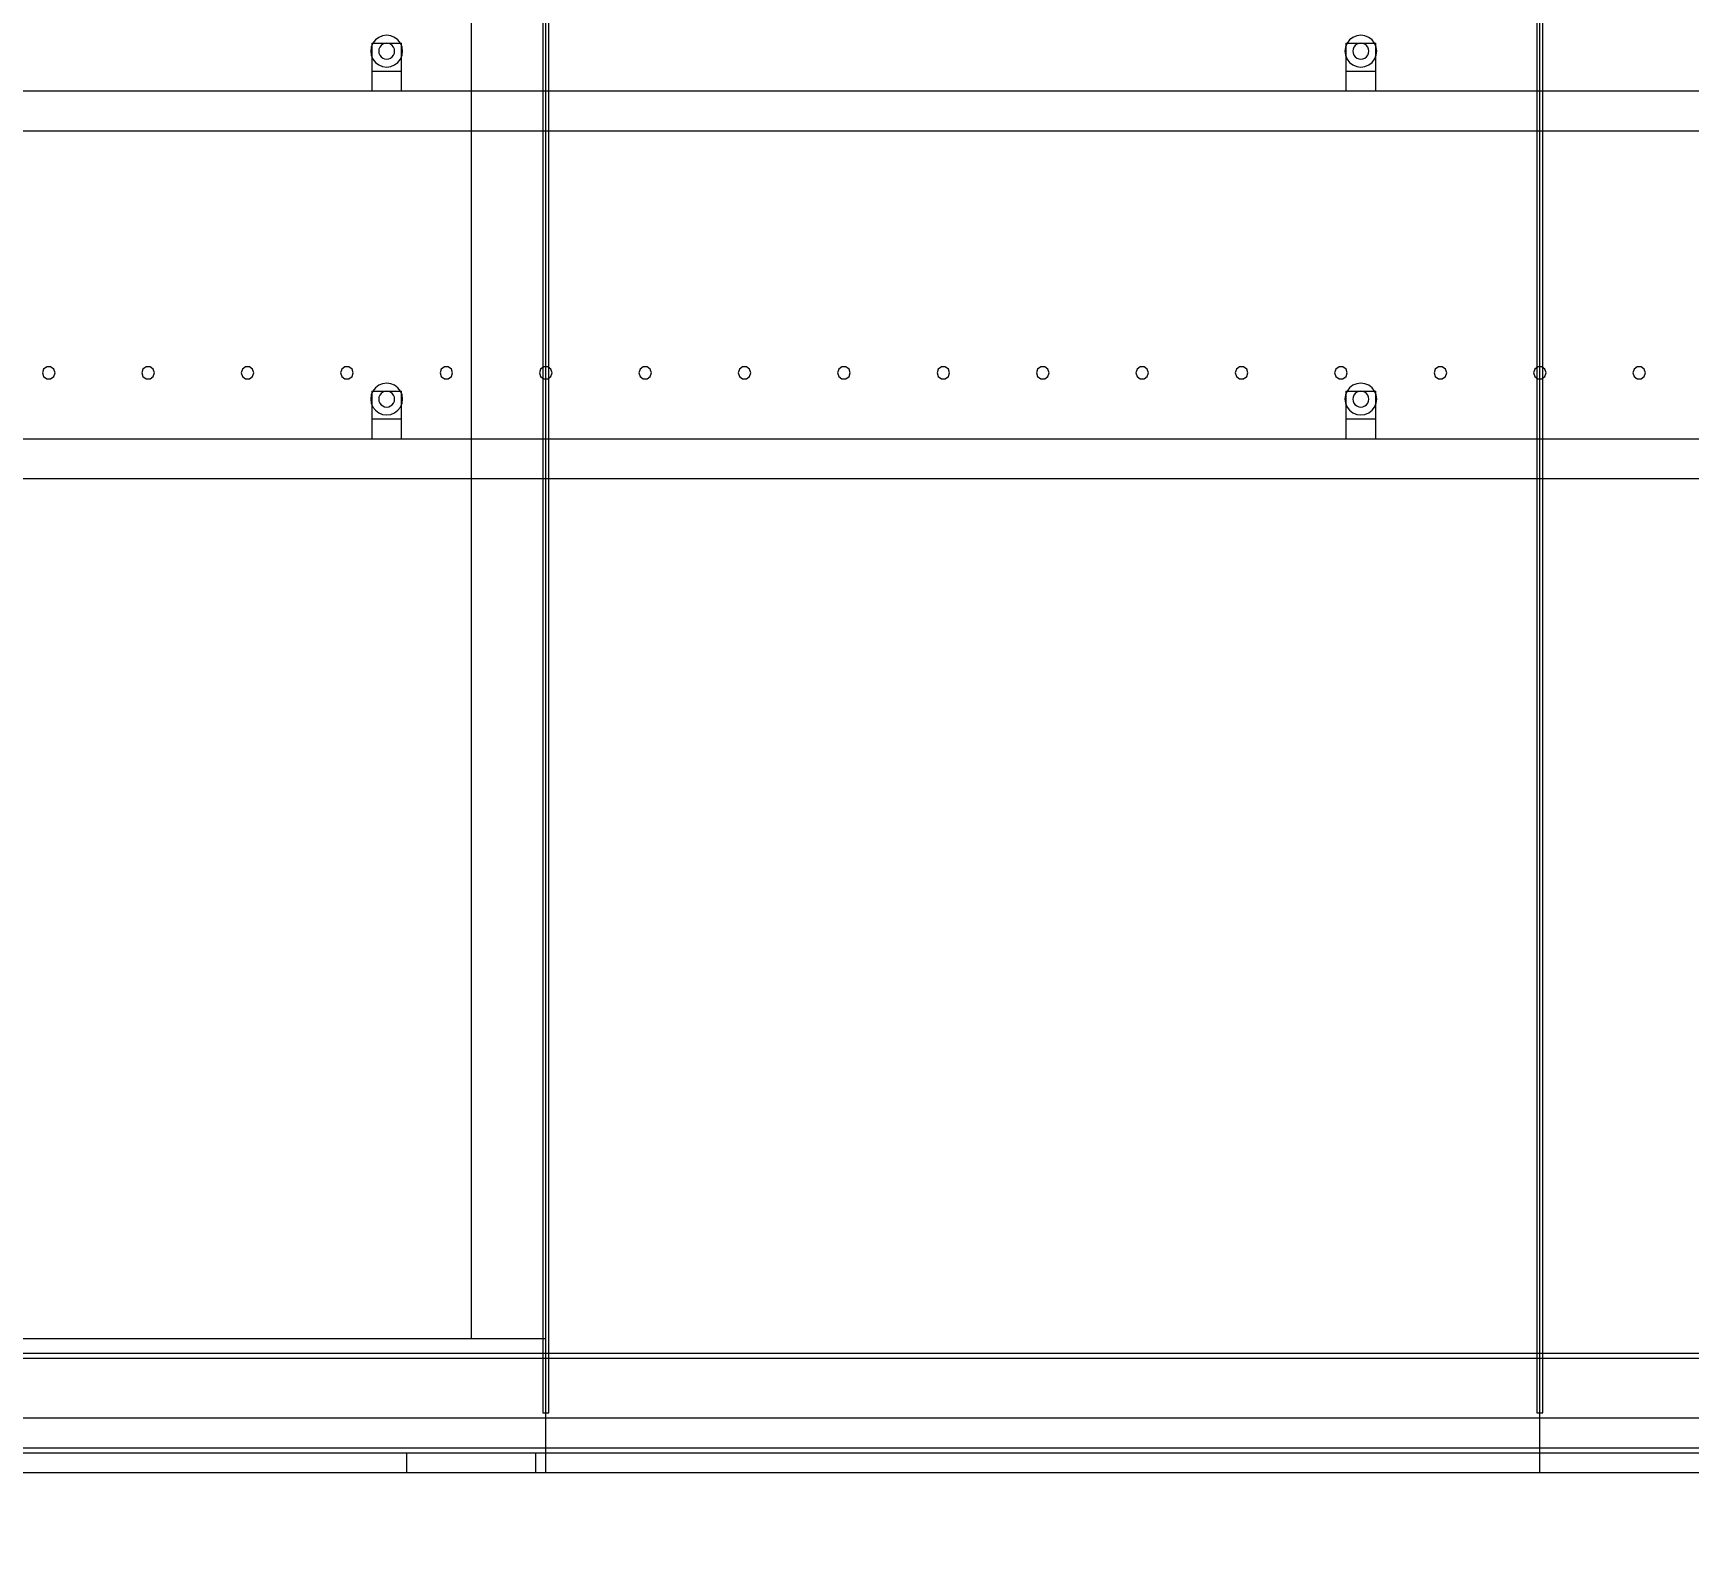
# Model space of a CAD drawing. Header units: millimetres. Extents: x -1970 to 59977, y -65068 to 6837.
# Drawn here: x 42324 to 43989, y -72 to 1448 of the extents above; entities that cross this region are included whole.
import ezdxf

# ---------------------------------------------------------------- set-up
doc = ezdxf.new("R2010")
doc.units = ezdxf.units.MM
for name, color, linetype, lineweight in [('COTAS_O', 1, 'Continuous', 0), ('COTAS_P', 1, 'Continuous', 0), ('lateral_secador', 7, 'Continuous', 0)]:
    doc.layers.add(name, color=color, linetype=linetype, lineweight=lineweight)
doc.dimstyles.new('R19_100', dxfattribs={"dimtxt": 250, "dimasz": 150, "dimexe": 150, "dimexo": 80, "dimgap": 100, "dimtad": 1, "dimtih": 1, "dimtoh": 1, "dimdsep": 46, "dimcen": 0.09, "dimadec": 0, "dimazin": 0, "dimtfac": 1, "dimtdec": 4, "dimtofl": 0, "dimtmove": 0, "dimatfit": 3, "dimfxl": 1, "dimtolj": 1, "dimtzin": 0, "dimarcsym": 0})

# ---------------------------------------------------------------- blocks, each defined once
blk = doc.blocks.new('*D22')
at = {"layer": 'COTAS_O', "color": 0, "lineweight": -2, "transparency": 16777216}
for p, q in [((38839.3, -80), (38839.3, -1050)), ((58839.3, -80), (58839.3, -1050)), ((38989.3, -900), (58689.3, -900))]:
    blk.add_line(p, q, dxfattribs=at)
at = {"layer": 'COTAS_O', "color": 0, "transparency": 16777216}
for points in [[(38989.3, -875), (38989.3, -925), (38839.3, -900)], [(58689.3, -875), (58689.3, -925), (58839.3, -900)]]:
    blk.add_solid(points, dxfattribs=at)
at = {"layer": 'Defpoints', "color": 0, "transparency": 16777216}
for p in [(38839.3, 0), (58839.3, 0), (58839.3, -900)]:
    blk.add_point(p, dxfattribs=at)
blk = doc.blocks.new('*D24')
at = {"layer": 'COTAS_P', "color": 0, "lineweight": -2, "transparency": 16777216}
for p, q in [((112.7, -80), (112.7, -2650)), ((59977.3, -80), (59977.3, -2650)), ((262.7, -2500), (59827.3, -2500))]:
    blk.add_line(p, q, dxfattribs=at)
at = {"layer": 'COTAS_P', "color": 0, "transparency": 16777216}
for points in [[(262.7, -2475), (262.7, -2525), (112.7, -2500)], [(59827.3, -2475), (59827.3, -2525), (59977.3, -2500)]]:
    blk.add_solid(points, dxfattribs=at)
at = {"layer": 'Defpoints', "color": 0, "transparency": 16777216}
for p in [(112.7, 0), (59977.3, 0), (59977.3, -2500)]:
    blk.add_point(p, dxfattribs=at)

msp = doc.modelspace()

# ---------------------------------------------------------------- linework, layer by layer
at = {"layer": 'lateral_secador'}
for p, q in [((42836.253, 2925), (42836.253, 60)), ((42839.253, 0), (42839.253, 2925)), ((42842.253, 60), (42842.253, 2925)), ((43836.253, 2925), (43836.253, 60)), ((43839.253, 0), (43839.253, 2925)), ((43842.253, 60), (43842.253, 2925)), ((42764.253, 2075), (42764.253, 135)), ((42839.253, 135), (42839.253, 2075)), ((42663.798, 1434.141), (42663.253, 1430)), ((42665.397, 1438), (42663.798, 1434.141)), ((42664.253, 1438), (42694.253, 1438)), ((42664.253, 1438), (42664.253, 1410)), ((42667.939, 1441.314), (42665.397, 1438)), ((42671.253, 1443.856), (42667.939, 1441.314)), ((42675.112, 1445.455), (42671.253, 1443.856)), ((42672.325, 1434), (42671.526, 1432.071)), ((42673.596, 1435.657), (42672.325, 1434)), ((42675.253, 1436.928), (42673.596, 1435.657)), ((42679.253, 1446), (42675.112, 1445.455)), ((42677.182, 1437.727), (42675.253, 1436.928)), ((42679.253, 1438), (42677.182, 1437.727)), ((42683.394, 1445.455), (42679.253, 1446)), ((42681.324, 1437.727), (42679.253, 1438)), ((42683.253, 1436.928), (42681.324, 1437.727)), ((42684.91, 1435.657), (42683.253, 1436.928)), ((42687.253, 1443.856), (42683.394, 1445.455)), ((42686.181, 1434), (42684.91, 1435.657)), ((42686.98, 1432.071), (42686.181, 1434)), ((42690.567, 1441.314), (42687.253, 1443.856)), ((42693.109, 1438), (42690.567, 1441.314)), ((42694.708, 1434.141), (42693.109, 1438)), ((42694.253, 1410), (42694.253, 1438)), ((42695.253, 1430), (42694.708, 1434.141)), ((43643.798, 1434.141), (43643.253, 1430)), ((43645.397, 1438), (43643.798, 1434.141)), ((43644.253, 1438), (43674.253, 1438)), ((43644.253, 1438), (43644.253, 1410)), ((43647.939, 1441.314), (43645.397, 1438)), ((43651.253, 1443.856), (43647.939, 1441.314)), ((43655.112, 1445.455), (43651.253, 1443.856)), ((43652.325, 1434), (43651.526, 1432.071)), ((43653.596, 1435.657), (43652.325, 1434)), ((43655.253, 1436.928), (43653.596, 1435.657)), ((43659.253, 1446), (43655.112, 1445.455)), ((43657.182, 1437.727), (43655.253, 1436.928)), ((43659.253, 1438), (43657.182, 1437.727)), ((43663.394, 1445.455), (43659.253, 1446)), ((43661.324, 1437.727), (43659.253, 1438)), ((43663.253, 1436.928), (43661.324, 1437.727)), ((43664.91, 1435.657), (43663.253, 1436.928)), ((43667.253, 1443.856), (43663.394, 1445.455)), ((43666.181, 1434), (43664.91, 1435.657)), ((43666.98, 1432.071), (43666.181, 1434)), ((43670.567, 1441.314), (43667.253, 1443.856)), ((43673.109, 1438), (43670.567, 1441.314)), ((43674.708, 1434.141), (43673.109, 1438)), ((43674.253, 1410), (43674.253, 1438)), ((43675.253, 1430), (43674.708, 1434.141)), ((42663.253, 1430), (42663.798, 1425.859)), ((42663.798, 1425.859), (42665.397, 1422)), ((42665.397, 1422), (42667.939, 1418.686)), ((42667.939, 1418.686), (42671.253, 1416.144)), ((42671.526, 1432.071), (42671.253, 1430)), ((42671.253, 1430), (42671.526, 1427.929)), ((42671.253, 1416.144), (42675.112, 1414.545)), ((42671.526, 1427.929), (42672.325, 1426)), ((42672.325, 1426), (42673.596, 1424.343)), ((42673.596, 1424.343), (42675.253, 1423.072)), ((42675.253, 1423.072), (42677.182, 1422.273)), ((42677.182, 1422.273), (42679.253, 1422)), ((42679.253, 1422), (42681.324, 1422.273)), ((42681.324, 1422.273), (42683.253, 1423.072)), ((42683.253, 1423.072), (42684.91, 1424.343)), ((42683.394, 1414.545), (42687.253, 1416.144)), ((42684.91, 1424.343), (42686.181, 1426)), ((42686.181, 1426), (42686.98, 1427.929)), ((42687.253, 1430), (42686.98, 1432.071)), ((42686.98, 1427.929), (42687.253, 1430)), ((42687.253, 1416.144), (42690.567, 1418.686)), ((42690.567, 1418.686), (42693.109, 1422)), ((42693.109, 1422), (42694.708, 1425.859)), ((42694.708, 1425.859), (42695.253, 1430)), ((43643.253, 1430), (43643.798, 1425.859)), ((43643.798, 1425.859), (43645.397, 1422)), ((43645.397, 1422), (43647.939, 1418.686)), ((43647.939, 1418.686), (43651.253, 1416.144)), ((43651.526, 1432.071), (43651.253, 1430)), ((43651.253, 1430), (43651.526, 1427.929)), ((43651.253, 1416.144), (43655.112, 1414.545)), ((43651.526, 1427.929), (43652.325, 1426)), ((43652.325, 1426), (43653.596, 1424.343)), ((43653.596, 1424.343), (43655.253, 1423.072)), ((43655.253, 1423.072), (43657.182, 1422.273)), ((43657.182, 1422.273), (43659.253, 1422)), ((43659.253, 1422), (43661.324, 1422.273)), ((43661.324, 1422.273), (43663.253, 1423.072)), ((43663.253, 1423.072), (43664.91, 1424.343)), ((43663.394, 1414.545), (43667.253, 1416.144)), ((43664.91, 1424.343), (43666.181, 1426)), ((43666.181, 1426), (43666.98, 1427.929)), ((43667.253, 1430), (43666.98, 1432.071)), ((43666.98, 1427.929), (43667.253, 1430)), ((43667.253, 1416.144), (43670.567, 1418.686)), ((43670.567, 1418.686), (43673.109, 1422)), ((43673.109, 1422), (43674.708, 1425.859)), ((43674.708, 1425.859), (43675.253, 1430)), ((42664.253, 1410), (42694.253, 1410)), ((42664.253, 1410), (42664.253, 1390)), ((42675.112, 1414.545), (42679.253, 1414)), ((42679.253, 1414), (42683.394, 1414.545)), ((42694.253, 1390), (42694.253, 1410)), ((43644.253, 1410), (43674.253, 1410)), ((43644.253, 1410), (43644.253, 1390)), ((43655.112, 1414.545), (43659.253, 1414)), ((43659.253, 1414), (43663.394, 1414.545)), ((43674.253, 1390), (43674.253, 1410)), ((39189.253, 1390), (58489.253, 1390)), ((42664.253, 1390), (42694.253, 1390)), ((43644.253, 1390), (43674.253, 1390)), ((39189.253, 1350), (58489.253, 1350)), ((42334.116, 1110.082), (42332.903, 1106.35)), ((42332.903, 1106.35), (42334.116, 1102.618)), ((42337.291, 1112.389), (42334.116, 1110.082)), ((42334.116, 1102.618), (42337.291, 1100.311)), ((42341.215, 1112.389), (42337.291, 1112.389)), ((42337.291, 1100.311), (42341.215, 1100.311)), ((42344.39, 1110.082), (42341.215, 1112.389)), ((42341.215, 1100.311), (42344.39, 1102.618)), ((42345.603, 1106.35), (42344.39, 1110.082)), ((42344.39, 1102.618), (42345.603, 1106.35)), ((42434.116, 1110.082), (42432.903, 1106.35)), ((42432.903, 1106.35), (42434.116, 1102.618)), ((42437.291, 1112.389), (42434.116, 1110.082)), ((42434.116, 1102.618), (42437.291, 1100.311)), ((42441.215, 1112.389), (42437.291, 1112.389)), ((42437.291, 1100.311), (42441.215, 1100.311)), ((42444.39, 1110.082), (42441.215, 1112.389)), ((42441.215, 1100.311), (42444.39, 1102.618)), ((42445.603, 1106.35), (42444.39, 1110.082)), ((42444.39, 1102.618), (42445.603, 1106.35)), ((42534.116, 1110.082), (42532.903, 1106.35)), ((42532.903, 1106.35), (42534.116, 1102.618)), ((42537.291, 1112.389), (42534.116, 1110.082)), ((42534.116, 1102.618), (42537.291, 1100.311)), ((42541.215, 1112.389), (42537.291, 1112.389)), ((42537.291, 1100.311), (42541.215, 1100.311)), ((42544.39, 1110.082), (42541.215, 1112.389)), ((42541.215, 1100.311), (42544.39, 1102.618)), ((42545.603, 1106.35), (42544.39, 1110.082)), ((42544.39, 1102.618), (42545.603, 1106.35)), ((42634.116, 1110.082), (42632.903, 1106.35)), ((42632.903, 1106.35), (42634.116, 1102.618)), ((42637.291, 1112.389), (42634.116, 1110.082)), ((42634.116, 1102.618), (42637.291, 1100.311)), ((42641.215, 1112.389), (42637.291, 1112.389)), ((42637.291, 1100.311), (42641.215, 1100.311)), ((42644.39, 1110.082), (42641.215, 1112.389)), ((42641.215, 1100.311), (42644.39, 1102.618)), ((42645.603, 1106.35), (42644.39, 1110.082)), ((42644.39, 1102.618), (42645.603, 1106.35)), ((42734.116, 1110.082), (42732.903, 1106.35)), ((42732.903, 1106.35), (42734.116, 1102.618)), ((42737.291, 1112.389), (42734.116, 1110.082)), ((42734.116, 1102.618), (42737.291, 1100.311)), ((42741.215, 1112.389), (42737.291, 1112.389)), ((42737.291, 1100.311), (42741.215, 1100.311)), ((42744.39, 1110.082), (42741.215, 1112.389)), ((42741.215, 1100.311), (42744.39, 1102.618)), ((42745.603, 1106.35), (42744.39, 1110.082)), ((42744.39, 1102.618), (42745.603, 1106.35)), ((42834.116, 1110.082), (42832.903, 1106.35)), ((42832.903, 1106.35), (42834.116, 1102.618)), ((42837.291, 1112.389), (42834.116, 1110.082)), ((42834.116, 1102.618), (42837.291, 1100.311)), ((42841.215, 1112.389), (42837.291, 1112.389)), ((42837.291, 1100.311), (42841.215, 1100.311)), ((42844.39, 1110.082), (42841.215, 1112.389)), ((42841.215, 1100.311), (42844.39, 1102.618)), ((42845.603, 1106.35), (42844.39, 1110.082)), ((42844.39, 1102.618), (42845.603, 1106.35)), ((42934.116, 1110.082), (42932.903, 1106.35)), ((42932.903, 1106.35), (42934.116, 1102.618)), ((42937.291, 1112.389), (42934.116, 1110.082)), ((42934.116, 1102.618), (42937.291, 1100.311)), ((42941.215, 1112.389), (42937.291, 1112.389)), ((42937.291, 1100.311), (42941.215, 1100.311)), ((42944.39, 1110.082), (42941.215, 1112.389)), ((42941.215, 1100.311), (42944.39, 1102.618)), ((42945.603, 1106.35), (42944.39, 1110.082)), ((42944.39, 1102.618), (42945.603, 1106.35)), ((43034.116, 1110.082), (43032.903, 1106.35)), ((43032.903, 1106.35), (43034.116, 1102.618)), ((43037.291, 1112.389), (43034.116, 1110.082)), ((43034.116, 1102.618), (43037.291, 1100.311)), ((43041.215, 1112.389), (43037.291, 1112.389)), ((43037.291, 1100.311), (43041.215, 1100.311)), ((43044.39, 1110.082), (43041.215, 1112.389)), ((43041.215, 1100.311), (43044.39, 1102.618)), ((43045.603, 1106.35), (43044.39, 1110.082)), ((43044.39, 1102.618), (43045.603, 1106.35)), ((43134.116, 1110.082), (43132.903, 1106.35)), ((43132.903, 1106.35), (43134.116, 1102.618)), ((43137.291, 1112.389), (43134.116, 1110.082)), ((43134.116, 1102.618), (43137.291, 1100.311)), ((43141.215, 1112.389), (43137.291, 1112.389)), ((43137.291, 1100.311), (43141.215, 1100.311)), ((43144.39, 1110.082), (43141.215, 1112.389)), ((43141.215, 1100.311), (43144.39, 1102.618)), ((43145.603, 1106.35), (43144.39, 1110.082)), ((43144.39, 1102.618), (43145.603, 1106.35)), ((43234.116, 1110.082), (43232.903, 1106.35)), ((43232.903, 1106.35), (43234.116, 1102.618)), ((43237.291, 1112.389), (43234.116, 1110.082)), ((43234.116, 1102.618), (43237.291, 1100.311)), ((43241.215, 1112.389), (43237.291, 1112.389)), ((43237.291, 1100.311), (43241.215, 1100.311)), ((43244.39, 1110.082), (43241.215, 1112.389)), ((43241.215, 1100.311), (43244.39, 1102.618)), ((43245.603, 1106.35), (43244.39, 1110.082)), ((43244.39, 1102.618), (43245.603, 1106.35)), ((43334.116, 1110.082), (43332.903, 1106.35)), ((43332.903, 1106.35), (43334.116, 1102.618)), ((43337.291, 1112.389), (43334.116, 1110.082)), ((43334.116, 1102.618), (43337.291, 1100.311)), ((43341.215, 1112.389), (43337.291, 1112.389)), ((43337.291, 1100.311), (43341.215, 1100.311)), ((43344.39, 1110.082), (43341.215, 1112.389)), ((43341.215, 1100.311), (43344.39, 1102.618)), ((43345.603, 1106.35), (43344.39, 1110.082)), ((43344.39, 1102.618), (43345.603, 1106.35)), ((43434.116, 1110.082), (43432.903, 1106.35)), ((43432.903, 1106.35), (43434.116, 1102.618)), ((43437.291, 1112.389), (43434.116, 1110.082)), ((43434.116, 1102.618), (43437.291, 1100.311)), ((43441.215, 1112.389), (43437.291, 1112.389)), ((43437.291, 1100.311), (43441.215, 1100.311)), ((43444.39, 1110.082), (43441.215, 1112.389)), ((43441.215, 1100.311), (43444.39, 1102.618)), ((43445.603, 1106.35), (43444.39, 1110.082)), ((43444.39, 1102.618), (43445.603, 1106.35)), ((43534.116, 1110.082), (43532.903, 1106.35)), ((43532.903, 1106.35), (43534.116, 1102.618)), ((43537.291, 1112.389), (43534.116, 1110.082)), ((43534.116, 1102.618), (43537.291, 1100.311)), ((43541.215, 1112.389), (43537.291, 1112.389)), ((43537.291, 1100.311), (43541.215, 1100.311)), ((43544.39, 1110.082), (43541.215, 1112.389)), ((43541.215, 1100.311), (43544.39, 1102.618)), ((43545.603, 1106.35), (43544.39, 1110.082)), ((43544.39, 1102.618), (43545.603, 1106.35)), ((43634.116, 1110.082), (43632.903, 1106.35)), ((43632.903, 1106.35), (43634.116, 1102.618)), ((43637.291, 1112.389), (43634.116, 1110.082)), ((43634.116, 1102.618), (43637.291, 1100.311)), ((43641.215, 1112.389), (43637.291, 1112.389)), ((43637.291, 1100.311), (43641.215, 1100.311)), ((43644.39, 1110.082), (43641.215, 1112.389)), ((43641.215, 1100.311), (43644.39, 1102.618)), ((43645.603, 1106.35), (43644.39, 1110.082)), ((43644.39, 1102.618), (43645.603, 1106.35)), ((43734.116, 1110.082), (43732.903, 1106.35)), ((43732.903, 1106.35), (43734.116, 1102.618)), ((43737.291, 1112.389), (43734.116, 1110.082)), ((43734.116, 1102.618), (43737.291, 1100.311)), ((43741.215, 1112.389), (43737.291, 1112.389)), ((43737.291, 1100.311), (43741.215, 1100.311)), ((43744.39, 1110.082), (43741.215, 1112.389)), ((43741.215, 1100.311), (43744.39, 1102.618)), ((43745.603, 1106.35), (43744.39, 1110.082)), ((43744.39, 1102.618), (43745.603, 1106.35)), ((43834.116, 1110.082), (43832.903, 1106.35)), ((43832.903, 1106.35), (43834.116, 1102.618)), ((43837.291, 1112.389), (43834.116, 1110.082)), ((43834.116, 1102.618), (43837.291, 1100.311)), ((43841.215, 1112.389), (43837.291, 1112.389)), ((43837.291, 1100.311), (43841.215, 1100.311)), ((43844.39, 1110.082), (43841.215, 1112.389)), ((43841.215, 1100.311), (43844.39, 1102.618)), ((43845.603, 1106.35), (43844.39, 1110.082)), ((43844.39, 1102.618), (43845.603, 1106.35)), ((43934.116, 1110.082), (43932.903, 1106.35)), ((43932.903, 1106.35), (43934.116, 1102.618)), ((43937.291, 1112.389), (43934.116, 1110.082)), ((43934.116, 1102.618), (43937.291, 1100.311)), ((43941.215, 1112.389), (43937.291, 1112.389)), ((43937.291, 1100.311), (43941.215, 1100.311)), ((43944.39, 1110.082), (43941.215, 1112.389)), ((43941.215, 1100.311), (43944.39, 1102.618)), ((43945.603, 1106.35), (43944.39, 1110.082)), ((43944.39, 1102.618), (43945.603, 1106.35)), ((42663.798, 1084.141), (42663.253, 1080)), ((42665.397, 1088), (42663.798, 1084.141)), ((42664.253, 1088), (42694.253, 1088)), ((42664.253, 1088), (42664.253, 1060)), ((42667.939, 1091.314), (42665.397, 1088)), ((42671.253, 1093.856), (42667.939, 1091.314)), ((42675.112, 1095.455), (42671.253, 1093.856)), ((42672.325, 1084), (42671.526, 1082.071)), ((42673.596, 1085.657), (42672.325, 1084)), ((42675.253, 1086.928), (42673.596, 1085.657)), ((42679.253, 1096), (42675.112, 1095.455)), ((42677.182, 1087.727), (42675.253, 1086.928)), ((42679.253, 1088), (42677.182, 1087.727)), ((42683.394, 1095.455), (42679.253, 1096)), ((42681.324, 1087.727), (42679.253, 1088)), ((42683.253, 1086.928), (42681.324, 1087.727)), ((42684.91, 1085.657), (42683.253, 1086.928)), ((42687.253, 1093.856), (42683.394, 1095.455)), ((42686.181, 1084), (42684.91, 1085.657)), ((42686.98, 1082.071), (42686.181, 1084)), ((42690.567, 1091.314), (42687.253, 1093.856)), ((42693.109, 1088), (42690.567, 1091.314)), ((42694.708, 1084.141), (42693.109, 1088)), ((42694.253, 1060), (42694.253, 1088)), ((42695.253, 1080), (42694.708, 1084.141)), ((43643.798, 1084.141), (43643.253, 1080)), ((43645.397, 1088), (43643.798, 1084.141)), ((43644.253, 1088), (43674.253, 1088)), ((43644.253, 1088), (43644.253, 1060)), ((43647.939, 1091.314), (43645.397, 1088)), ((43651.253, 1093.856), (43647.939, 1091.314)), ((43655.112, 1095.455), (43651.253, 1093.856)), ((43652.325, 1084), (43651.526, 1082.071)), ((43653.596, 1085.657), (43652.325, 1084)), ((43655.253, 1086.928), (43653.596, 1085.657)), ((43659.253, 1096), (43655.112, 1095.455)), ((43657.182, 1087.727), (43655.253, 1086.928)), ((43659.253, 1088), (43657.182, 1087.727)), ((43663.394, 1095.455), (43659.253, 1096)), ((43661.324, 1087.727), (43659.253, 1088)), ((43663.253, 1086.928), (43661.324, 1087.727)), ((43664.91, 1085.657), (43663.253, 1086.928)), ((43667.253, 1093.856), (43663.394, 1095.455)), ((43666.181, 1084), (43664.91, 1085.657)), ((43666.98, 1082.071), (43666.181, 1084)), ((43670.567, 1091.314), (43667.253, 1093.856)), ((43673.109, 1088), (43670.567, 1091.314)), ((43674.708, 1084.141), (43673.109, 1088)), ((43674.253, 1060), (43674.253, 1088)), ((43675.253, 1080), (43674.708, 1084.141)), ((42663.253, 1080), (42663.798, 1075.859)), ((42663.798, 1075.859), (42665.397, 1072)), ((42665.397, 1072), (42667.939, 1068.686)), ((42667.939, 1068.686), (42671.253, 1066.144)), ((42671.526, 1082.071), (42671.253, 1080)), ((42671.253, 1080), (42671.526, 1077.929)), ((42671.253, 1066.144), (42675.112, 1064.545)), ((42671.526, 1077.929), (42672.325, 1076)), ((42672.325, 1076), (42673.596, 1074.343)), ((42673.596, 1074.343), (42675.253, 1073.072)), ((42675.253, 1073.072), (42677.182, 1072.273)), ((42677.182, 1072.273), (42679.253, 1072)), ((42679.253, 1072), (42681.324, 1072.273)), ((42681.324, 1072.273), (42683.253, 1073.072)), ((42683.253, 1073.072), (42684.91, 1074.343)), ((42683.394, 1064.545), (42687.253, 1066.144)), ((42684.91, 1074.343), (42686.181, 1076)), ((42686.181, 1076), (42686.98, 1077.929)), ((42687.253, 1080), (42686.98, 1082.071)), ((42686.98, 1077.929), (42687.253, 1080)), ((42687.253, 1066.144), (42690.567, 1068.686)), ((42690.567, 1068.686), (42693.109, 1072)), ((42693.109, 1072), (42694.708, 1075.859)), ((42694.708, 1075.859), (42695.253, 1080)), ((43643.253, 1080), (43643.798, 1075.859)), ((43643.798, 1075.859), (43645.397, 1072)), ((43645.397, 1072), (43647.939, 1068.686)), ((43647.939, 1068.686), (43651.253, 1066.144)), ((43651.526, 1082.071), (43651.253, 1080)), ((43651.253, 1080), (43651.526, 1077.929)), ((43651.253, 1066.144), (43655.112, 1064.545)), ((43651.526, 1077.929), (43652.325, 1076)), ((43652.325, 1076), (43653.596, 1074.343)), ((43653.596, 1074.343), (43655.253, 1073.072)), ((43655.253, 1073.072), (43657.182, 1072.273)), ((43657.182, 1072.273), (43659.253, 1072)), ((43659.253, 1072), (43661.324, 1072.273)), ((43661.324, 1072.273), (43663.253, 1073.072)), ((43663.253, 1073.072), (43664.91, 1074.343)), ((43663.394, 1064.545), (43667.253, 1066.144)), ((43664.91, 1074.343), (43666.181, 1076)), ((43666.181, 1076), (43666.98, 1077.929)), ((43667.253, 1080), (43666.98, 1082.071)), ((43666.98, 1077.929), (43667.253, 1080)), ((43667.253, 1066.144), (43670.567, 1068.686)), ((43670.567, 1068.686), (43673.109, 1072)), ((43673.109, 1072), (43674.708, 1075.859)), ((43674.708, 1075.859), (43675.253, 1080)), ((42664.253, 1060), (42694.253, 1060)), ((42664.253, 1060), (42664.253, 1040)), ((42675.112, 1064.545), (42679.253, 1064)), ((42679.253, 1064), (42683.394, 1064.545)), ((42694.253, 1040), (42694.253, 1060)), ((43644.253, 1060), (43674.253, 1060)), ((43644.253, 1060), (43644.253, 1040)), ((43655.112, 1064.545), (43659.253, 1064)), ((43659.253, 1064), (43663.394, 1064.545)), ((43674.253, 1040), (43674.253, 1060)), ((39189.253, 1040), (58489.253, 1040)), ((42664.253, 1040), (42694.253, 1040)), ((43644.253, 1040), (43674.253, 1040)), ((39189.253, 1000), (58489.253, 1000)), ((39839.253, 135), (42839.253, 135)), ((41839.253, 135), (42839.253, 135)), ((42764.253, 135), (42839.253, 135)), ((42839.253, 120), (42839.253, 135)), ((38839.253, 120), (58839.253, 120)), ((39839.253, 120), (42839.253, 120)), ((42839.253, 115), (42839.253, 120)), ((38839.253, 115), (58839.253, 115)), ((39839.253, 115), (42839.253, 115)), ((42839.253, 25), (42839.253, 115)), ((38839.253, 55), (58839.253, 55)), ((42836.253, 60), (42842.253, 60)), ((43836.253, 60), (43842.253, 60)), ((38839.253, 25), (58839.253, 25)), ((38839.253, 20), (58839.253, 20)), ((39839.253, 25), (42839.253, 25)), ((39839.253, 20), (42839.253, 20)), ((42699.253, 20), (42829.253, 20)), ((42699.253, 20), (42699.253, 0)), ((42829.253, 0), (42829.253, 20)), ((42839.253, 20), (42839.253, 25)), ((38839.253, 0), (58839.253, 0)), ((41839.253, 0), (42839.253, 0)), ((42699.253, 0), (42829.253, 0)), ((42839.253, 0), (43839.253, 0)), ((43839.253, 0), (44039.253, 0))]:
    msp.add_line(p, q, dxfattribs=at)

# ---------------------------------------------------------------- dimensions: what is measured, and where the dimension line sits
at = {"layer": 'COTAS_O'}
dim = msp.add_aligned_dim(p1=(38839.253, 0), p2=(58839.253, 0), distance=-900, text='<> O', dimstyle='R19_100', dxfattribs=at)
dim.commit()
dim.dimension.update_dxf_attribs({"geometry": '*D22', "text_midpoint": (48839.253, -900)})
at = {"layer": 'COTAS_P'}
dim = msp.add_aligned_dim(p1=(112.7, 0), p2=(59977.253, 0), distance=-2500, text='<> P', dimstyle='R19_100', dxfattribs=at)
dim.commit()
dim.dimension.update_dxf_attribs({"geometry": '*D24', "text_midpoint": (30044.976, -2500)})

doc.saveas('drawing.dxf')
